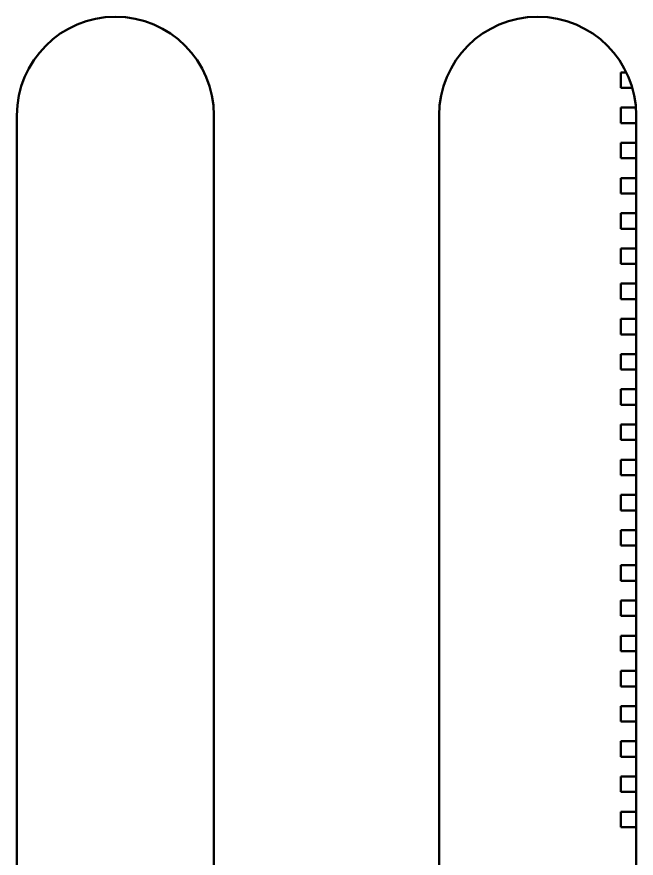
# Model space of a CAD drawing. Header units: millimetres. Extents: x 2121 to 4904, y 892 to 1933.
# Drawn here: x 2792.78 to 2805.98, y 1605.81 to 1623.73 of the extents above; entities that cross this region are included whole.
import ezdxf

# ---------------------------------------------------------------- set-up
doc = ezdxf.new("R2010")
doc.units = ezdxf.units.MM
doc.header["$LTSCALE"] = 1.8
doc.layers.add('외형선(ISO)', color=7, linetype='Continuous', lineweight=50)

msp = doc.modelspace()

# ---------------------------------------------------------------- linework, layer by layer
at = {"layer": '외형선(ISO)', "color": 7}
for p, q in [((2805.649, 1622.548), (2805.769, 1622.548)), ((2805.649, 1622.548), (2805.649, 1622.218)), ((2805.895, 1622.218), (2805.649, 1622.218)), ((2805.649, 1621.798), (2805.972, 1621.798)), ((2805.649, 1621.798), (2805.649, 1621.468)), ((2792.779, 1554.133), (2792.779, 1621.633)), ((2796.979, 1621.633), (2796.979, 1554.133)), ((2801.779, 1554.133), (2801.779, 1621.633)), ((2805.979, 1621.633), (2805.979, 1554.133)), ((2805.979, 1621.468), (2805.649, 1621.468)), ((2805.649, 1621.048), (2805.979, 1621.048)), ((2805.649, 1621.048), (2805.649, 1620.718)), ((2805.979, 1620.718), (2805.649, 1620.718)), ((2805.649, 1620.298), (2805.979, 1620.298)), ((2805.649, 1620.298), (2805.649, 1619.968)), ((2805.979, 1619.968), (2805.649, 1619.968)), ((2805.649, 1619.548), (2805.979, 1619.548)), ((2805.649, 1619.548), (2805.649, 1619.218)), ((2805.979, 1619.218), (2805.649, 1619.218)), ((2805.649, 1618.798), (2805.979, 1618.798)), ((2805.649, 1618.798), (2805.649, 1618.468)), ((2805.979, 1618.468), (2805.649, 1618.468)), ((2805.649, 1618.048), (2805.979, 1618.048)), ((2805.649, 1618.048), (2805.649, 1617.718)), ((2805.979, 1617.718), (2805.649, 1617.718)), ((2805.649, 1617.298), (2805.979, 1617.298)), ((2805.649, 1617.298), (2805.649, 1616.968)), ((2805.979, 1616.968), (2805.649, 1616.968)), ((2805.649, 1616.548), (2805.979, 1616.548)), ((2805.649, 1616.548), (2805.649, 1616.218)), ((2805.979, 1616.218), (2805.649, 1616.218)), ((2805.649, 1615.798), (2805.979, 1615.798)), ((2805.649, 1615.798), (2805.649, 1615.468)), ((2805.979, 1615.468), (2805.649, 1615.468)), ((2805.649, 1615.048), (2805.979, 1615.048)), ((2805.649, 1615.048), (2805.649, 1614.718)), ((2805.979, 1614.718), (2805.649, 1614.718)), ((2805.649, 1614.298), (2805.979, 1614.298)), ((2805.649, 1614.298), (2805.649, 1613.968)), ((2805.979, 1613.968), (2805.649, 1613.968)), ((2805.649, 1613.548), (2805.979, 1613.548)), ((2805.649, 1613.548), (2805.649, 1613.218)), ((2805.979, 1613.218), (2805.649, 1613.218)), ((2805.649, 1612.798), (2805.979, 1612.798)), ((2805.649, 1612.798), (2805.649, 1612.468)), ((2805.979, 1612.468), (2805.649, 1612.468)), ((2805.649, 1612.048), (2805.979, 1612.048)), ((2805.649, 1612.048), (2805.649, 1611.718)), ((2805.979, 1611.718), (2805.649, 1611.718)), ((2805.649, 1611.298), (2805.979, 1611.298)), ((2805.649, 1611.298), (2805.649, 1610.968)), ((2805.979, 1610.968), (2805.649, 1610.968)), ((2805.649, 1610.548), (2805.979, 1610.548)), ((2805.649, 1610.548), (2805.649, 1610.218)), ((2805.979, 1610.218), (2805.649, 1610.218)), ((2805.649, 1609.798), (2805.979, 1609.798)), ((2805.649, 1609.798), (2805.649, 1609.468)), ((2805.979, 1609.468), (2805.649, 1609.468)), ((2805.649, 1609.048), (2805.979, 1609.048)), ((2805.649, 1609.048), (2805.649, 1608.718)), ((2805.979, 1608.718), (2805.649, 1608.718)), ((2805.649, 1608.298), (2805.979, 1608.298)), ((2805.649, 1608.298), (2805.649, 1607.968)), ((2805.979, 1607.968), (2805.649, 1607.968)), ((2805.649, 1607.548), (2805.979, 1607.548)), ((2805.649, 1607.548), (2805.649, 1607.218)), ((2805.979, 1607.218), (2805.649, 1607.218)), ((2805.649, 1606.798), (2805.979, 1606.798)), ((2805.649, 1606.798), (2805.649, 1606.468)), ((2805.649, 1606.468), (2805.979, 1606.468))]:
    msp.add_line(p, q, dxfattribs=at)
for centre in [(2794.879, 1621.633), (2803.879, 1621.633)]:
    msp.add_arc(centre, 2.1, 0, 180, dxfattribs=at)

doc.saveas('drawing.dxf')
